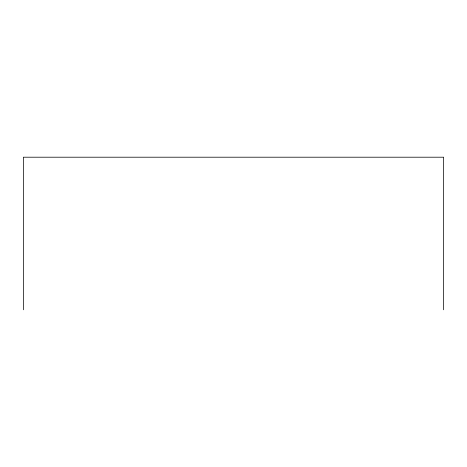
<?xml version="1.0" encoding="UTF-8"?>
<svg xmlns="http://www.w3.org/2000/svg" width="467" height="467" viewBox="0 0 467 467"><rect width="100%" height="100%" fill="white"/><g stroke="black" fill="none" stroke-linecap="round" stroke-linejoin="round"><path stroke-width="0.7" d="M443.65 309.796L443.65 157.204L23.35 157.204L23.35 309.796"/></g></svg>
